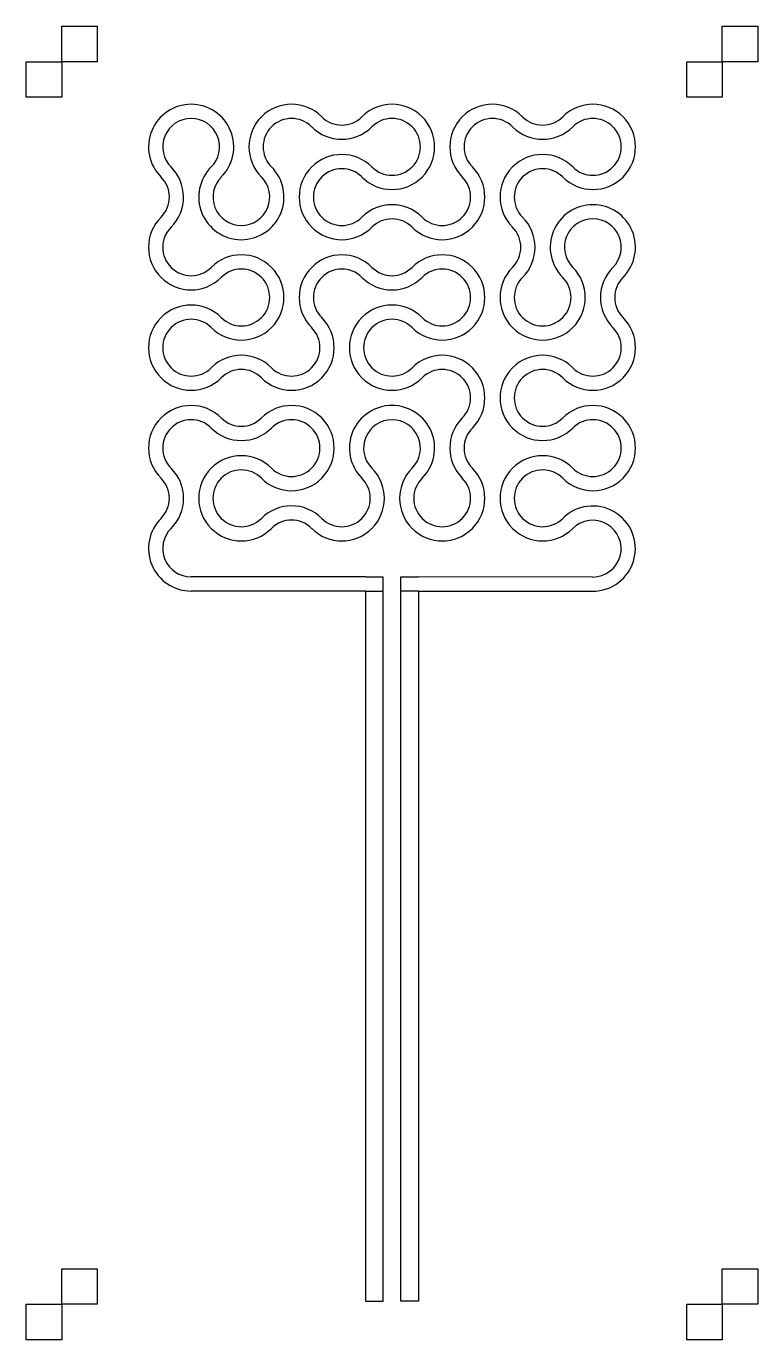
# Model space of a CAD drawing. Header units: millimetres. Extents: x 31.7 to 52.3, y 13.8 to 50.8.
import ezdxf

# ---------------------------------------------------------------- set-up
doc = ezdxf.new("R2010")
doc.units = ezdxf.units.MM
doc.header["$MEASUREMENT"] = 0

# ---------------------------------------------------------------- blocks, each defined once
blk = doc.blocks.new('*U1')
for p, q in [((0, 0), (0, 1)), ((0, 1), (1, 1)), ((1, 1), (1, 0)), ((-1, -1), (-1, 0)), ((-1, 0), (0, 0)), ((1, 0), (0, 0)), ((0, 0), (0, -1)), ((0, -1), (-1, -1))]:
    blk.add_line(p, q)
blk = doc.blocks.new('*U2')
at = {"color": 0, "linetype": 'ByBlock', "lineweight": -2, "transparency": 16777216}
for p in [(-18.6, 0), (0, 0), (-18.6, -35), (0, -35)]:
    blk.add_blockref('*U1', p, dxfattribs=at)

msp = doc.modelspace()

# ---------------------------------------------------------------- linework, layer by layer
for p, q in [((41.297, 35.325), (36.39, 35.325)), ((41.297, 35.325), (41.797, 35.325)), ((41.797, 14.925), (41.797, 35.325)), ((42.297, 35.325), (42.797, 35.325)), ((42.297, 14.925), (42.297, 35.325)), ((47.7, 35.321), (42.797, 35.325)), ((41.297, 34.925), (36.39, 34.925)), ((41.297, 34.925), (41.297, 14.925)), ((41.297, 34.925), (41.797, 34.925)), ((42.797, 34.925), (42.297, 34.925)), ((42.797, 34.925), (47.7, 34.921)), ((42.797, 34.925), (42.797, 14.925)), ((41.297, 14.925), (41.797, 14.925)), ((42.797, 14.925), (42.297, 14.925))]:
    msp.add_line(p, q)
for centre, radius, start, end in [((36.39, 47.438), 1.2, 314.4044, 225.5956), ((39.218, 47.438), 1.2, 45, 225), ((42.047, 47.438), 1.2, 225, 135), ((44.875, 47.438), 1.2, 45, 225), ((47.704, 47.438), 1.2, 225, 135), ((36.39, 47.438), 0.8, 314.1042, 225.8958), ((39.218, 47.438), 0.8, 45, 225), ((40.633, 48.852), 0.8, 225, 315), ((42.047, 47.438), 0.8, 225, 135), ((44.875, 47.438), 0.8, 45, 225), ((46.289, 48.852), 0.8, 225, 315), ((47.704, 47.438), 0.8, 225, 135), ((40.633, 48.852), 1.2, 225, 315), ((46.289, 48.852), 1.2, 225, 315), ((40.633, 46.024), 1.2, 45, 315), ((46.289, 46.024), 1.2, 45, 225), ((34.976, 46.024), 1.2, 315, 45.5956), ((37.804, 46.024), 1.2, 134.4044, 45), ((40.633, 46.024), 0.8, 45, 315), ((43.461, 46.024), 1.2, 225, 45), ((46.289, 46.024), 0.8, 45, 225), ((34.976, 46.024), 0.8, 315, 45.8958), ((37.804, 46.024), 0.8, 134.1042, 45), ((43.461, 46.024), 0.8, 225, 45), ((42.047, 44.61), 1.2, 45, 135), ((47.704, 44.61), 1.2, 315, 225), ((36.39, 44.61), 1.2, 135, 315), ((36.39, 44.61), 0.8, 135, 315), ((42.047, 44.61), 0.8, 45, 135), ((44.875, 44.61), 0.8, 315, 45), ((44.875, 44.61), 1.2, 315, 45), ((47.704, 44.61), 0.8, 315, 225), ((37.804, 43.196), 1.2, 225, 135), ((40.633, 43.196), 1.2, 45, 225), ((42.047, 44.61), 0.8, 225, 315), ((42.047, 44.61), 0.8, 225, 315), ((43.461, 43.196), 1.2, 225, 135), ((46.289, 43.196), 1.2, 135, 45), ((49.118, 43.196), 1.2, 135, 225), ((37.804, 43.196), 0.8, 225, 135), ((40.633, 43.196), 0.8, 45, 225), ((42.047, 44.61), 1.2, 225, 315), ((43.461, 43.196), 0.8, 225, 135), ((46.289, 43.196), 0.8, 135, 45), ((49.118, 43.196), 0.8, 135, 225), ((36.39, 41.781), 1.2, 45, 315), ((42.047, 41.781), 1.2, 45, 315), ((36.39, 41.781), 0.8, 45, 315), ((39.218, 41.781), 1.2, 225, 45), ((42.047, 41.781), 0.8, 45, 315), ((47.704, 41.781), 1.2, 225, 45), ((39.218, 41.781), 0.8, 225, 45), ((47.704, 41.781), 0.8, 225, 45), ((37.804, 40.367), 1.2, 45, 135), ((43.461, 40.367), 1.2, 315, 135), ((46.289, 40.367), 1.2, 45, 315), ((37.804, 40.367), 0.8, 45, 135), ((43.461, 40.367), 0.8, 315, 135), ((46.289, 40.367), 0.8, 45, 315), ((36.39, 38.953), 1.2, 45, 225), ((39.218, 38.953), 1.2, 225, 135), ((42.047, 38.953), 1.2, 315, 225), ((47.704, 38.953), 1.2, 225, 135), ((36.39, 38.953), 0.8, 45, 225), ((37.804, 40.367), 0.8, 225, 315), ((39.218, 38.953), 0.8, 225, 135), ((42.047, 38.953), 0.8, 315, 225), ((44.875, 38.953), 1.2, 135, 225), ((47.704, 38.953), 0.8, 225, 135), ((37.804, 40.367), 1.2, 225, 315), ((44.875, 38.953), 0.8, 135, 225), ((37.804, 37.539), 1.2, 45, 315), ((46.289, 37.539), 1.2, 45, 314.8729), ((34.976, 37.539), 1.2, 315, 45), ((37.804, 37.539), 0.8, 45, 315), ((40.633, 37.539), 1.2, 225, 45), ((43.461, 37.539), 1.2, 135, 45), ((46.289, 37.539), 0.8, 45, 314.8729), ((34.976, 37.539), 0.8, 315, 45), ((40.633, 37.539), 0.8, 225, 45), ((43.461, 37.539), 0.8, 135, 45), ((39.218, 36.125), 1.2, 45, 135), ((47.7, 36.121), 1.2, 269.9268, 134.8729), ((36.39, 36.125), 1.2, 135, 270), ((36.39, 36.125), 0.8, 135, 270), ((39.218, 36.125), 0.8, 45, 135), ((47.7, 36.121), 0.8, 269.9268, 134.8729)]:
    msp.add_arc(centre, radius, start, end)

# ---------------------------------------------------------------- block references
msp.add_blockref('*U2', (51.347, 49.836))

doc.saveas('drawing.dxf')
